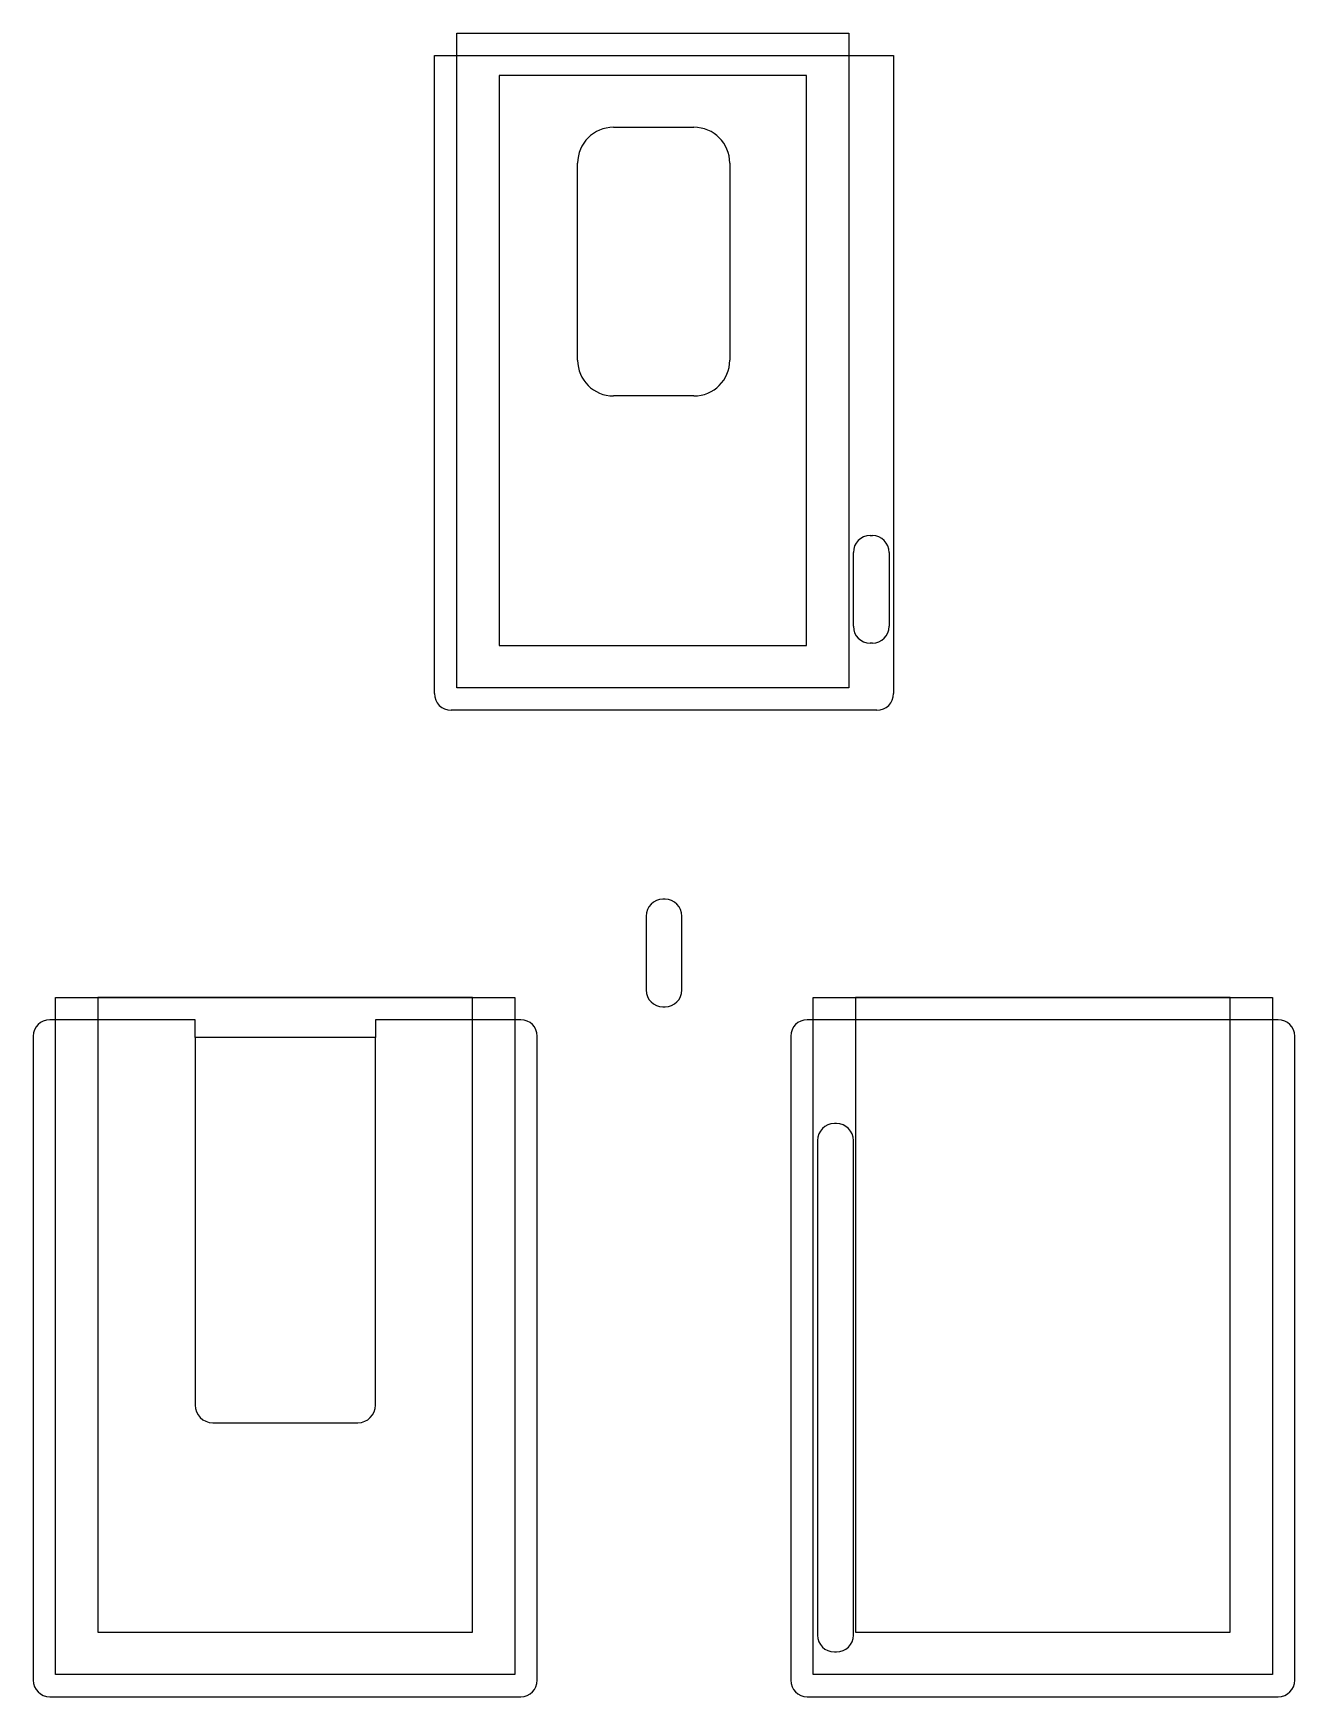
# Model space of a CAD drawing. Extents: x -4.95 to 2.09, y -6.75 to 2.54.
import ezdxf

# ---------------------------------------------------------------- set-up
doc = ezdxf.new("R2010")
doc.units = 0

msp = doc.modelspace()

# ---------------------------------------------------------------- linework, layer by layer
for p, q in [((-2.588816, -1.116272), (-2.588816, 2.538728)), ((-2.588816, 2.538728), (-0.398816, 2.538728)), ((-0.398816, 2.538728), (-0.398816, -1.116272)), ((-2.713816, -1.147522), (-2.713816, 2.413728)), ((-2.713816, 2.413728), (-0.148816, 2.413728)), ((-0.148816, 2.413728), (-0.148816, -1.147522)), ((-0.635037, 2.302507), (-2.352596, 2.302507)), ((-2.352596, 2.302507), (-2.352596, -0.880052)), ((-0.635037, -0.880052), (-0.635037, 2.302507)), ((-1.713816, 2.013728), (-1.263816, 2.013728)), ((-1.913816, 0.713728), (-1.913816, 1.813728)), ((-1.063816, 1.813728), (-1.063816, 0.713728)), ((-1.263816, 0.513728), (-1.713816, 0.513728)), ((-0.280066, -0.266272), (-0.267566, -0.266272)), ((-0.373816, -0.772522), (-0.373816, -0.360022)), ((-0.173816, -0.360022), (-0.173816, -0.772522)), ((-2.352596, -0.880052), (-0.635037, -0.880052)), ((-0.267566, -0.866272), (-0.280066, -0.866272)), ((-0.398816, -1.116272), (-2.588816, -1.116272)), ((-0.242566, -1.241272), (-2.620066, -1.241272)), ((-1.425066, -2.296738), (-1.437566, -2.296738)), ((-1.531316, -2.390488), (-1.531316, -2.802988)), ((-1.331316, -2.802988), (-1.331316, -2.390488)), ((-4.829039, -6.624172), (-4.829039, -2.844172)), ((-4.829039, -2.844172), (-2.264039, -2.844172)), ((-2.500259, -2.844172), (-4.592819, -2.844172)), ((-4.592819, -2.844172), (-4.592819, -6.387952)), ((-2.500259, -6.387952), (-2.500259, -2.844172)), ((-2.264039, -2.844172), (-2.264039, -6.624172)), ((-0.598593, -6.624172), (-0.598593, -2.844172)), ((-0.598593, -2.844172), (1.966407, -2.844172)), ((1.730186, -2.844172), (-0.362373, -2.844172)), ((-0.362373, -2.844172), (-0.362373, -6.387952)), ((1.730186, -6.387952), (1.730186, -2.844172)), ((1.966407, -2.844172), (1.966407, -6.624172)), ((-4.050287, -2.969172), (-4.862071, -2.969172)), ((-4.050287, -3.069172), (-4.050287, -2.969172)), ((-2.231008, -2.969172), (-3.042791, -2.969172)), ((-3.042791, -2.969172), (-3.042791, -3.069172)), ((-1.437566, -2.896738), (-1.425066, -2.896738)), ((1.999438, -2.969172), (-0.631625, -2.969172)), ((-4.954039, -3.061141), (-4.954039, -6.657204)), ((-2.139039, -6.657204), (-2.139039, -3.061141)), ((-0.723593, -3.061141), (-0.723593, -6.657204)), ((2.091407, -6.657204), (2.091407, -3.061141)), ((-3.042791, -3.069172), (-4.050287, -3.069172)), ((-4.050287, -3.069172), (-4.050287, -5.120747)), ((-3.042791, -3.069172), (-4.050287, -3.069172)), ((-3.042791, -5.120747), (-3.042791, -3.069172)), ((-0.467343, -3.549172), (-0.479843, -3.549172)), ((-0.573593, -3.642922), (-0.573593, -6.405422)), ((-0.373593, -6.405422), (-0.373593, -3.642922)), ((-3.951862, -5.219172), (-3.141216, -5.219172)), ((-4.592819, -6.387952), (-2.500259, -6.387952)), ((-0.362373, -6.387952), (1.730186, -6.387952)), ((-0.479843, -6.499172), (-0.467343, -6.499172)), ((-2.264039, -6.624172), (-4.829039, -6.624172)), ((1.966407, -6.624172), (-0.598593, -6.624172)), ((-4.862071, -6.749172), (-2.231008, -6.749172)), ((-0.631625, -6.749172), (1.999438, -6.749172))]:
    msp.add_line(p, q)
for centre, radius, start, end in [((-1.713816, 1.813728), 0.2, 90, 180), ((-1.263816, 1.813728), 0.2, 0, 90), ((-1.713816, 0.713728), 0.2, 180, -90), ((-1.263816, 0.713728), 0.2, -90, 0), ((-0.280066, -0.360022), 0.09375, 90, 180), ((-0.267566, -0.360022), 0.09375, 0, 90), ((-0.280066, -0.772522), 0.09375, 180, -90), ((-0.267566, -0.772522), 0.09375, -90, 0), ((-2.620066, -1.147522), 0.09375, 180, -90), ((-0.242566, -1.147522), 0.09375, -90, 0), ((-1.437566, -2.390488), 0.09375, 90, 180), ((-1.425066, -2.390488), 0.09375, 0, 90), ((-1.437566, -2.802988), 0.09375, 180, -90), ((-1.425066, -2.802988), 0.09375, -90, 0), ((-4.862071, -3.061141), 0.091969, 90, -180), ((-2.231008, -3.061141), 0.091969, 0, 90), ((-0.631625, -3.061141), 0.091969, 90, 180), ((1.999438, -3.061141), 0.091969, 0, 90), ((-0.479843, -3.642922), 0.09375, 90, 180), ((-0.467343, -3.642922), 0.09375, 0, 90), ((-3.951862, -5.120747), 0.098425, 180, -90), ((-3.141216, -5.120747), 0.098425, -90, 0), ((-0.479843, -6.405422), 0.09375, 180, -90), ((-0.467343, -6.405422), 0.09375, -90, 0), ((-4.862071, -6.657204), 0.091969, 180, -90), ((-2.231008, -6.657204), 0.091969, -90, 0), ((-0.631625, -6.657204), 0.091969, 180, -90), ((1.999438, -6.657204), 0.091969, -90, 0)]:
    msp.add_arc(centre, radius, start, end)

doc.saveas('drawing.dxf')
